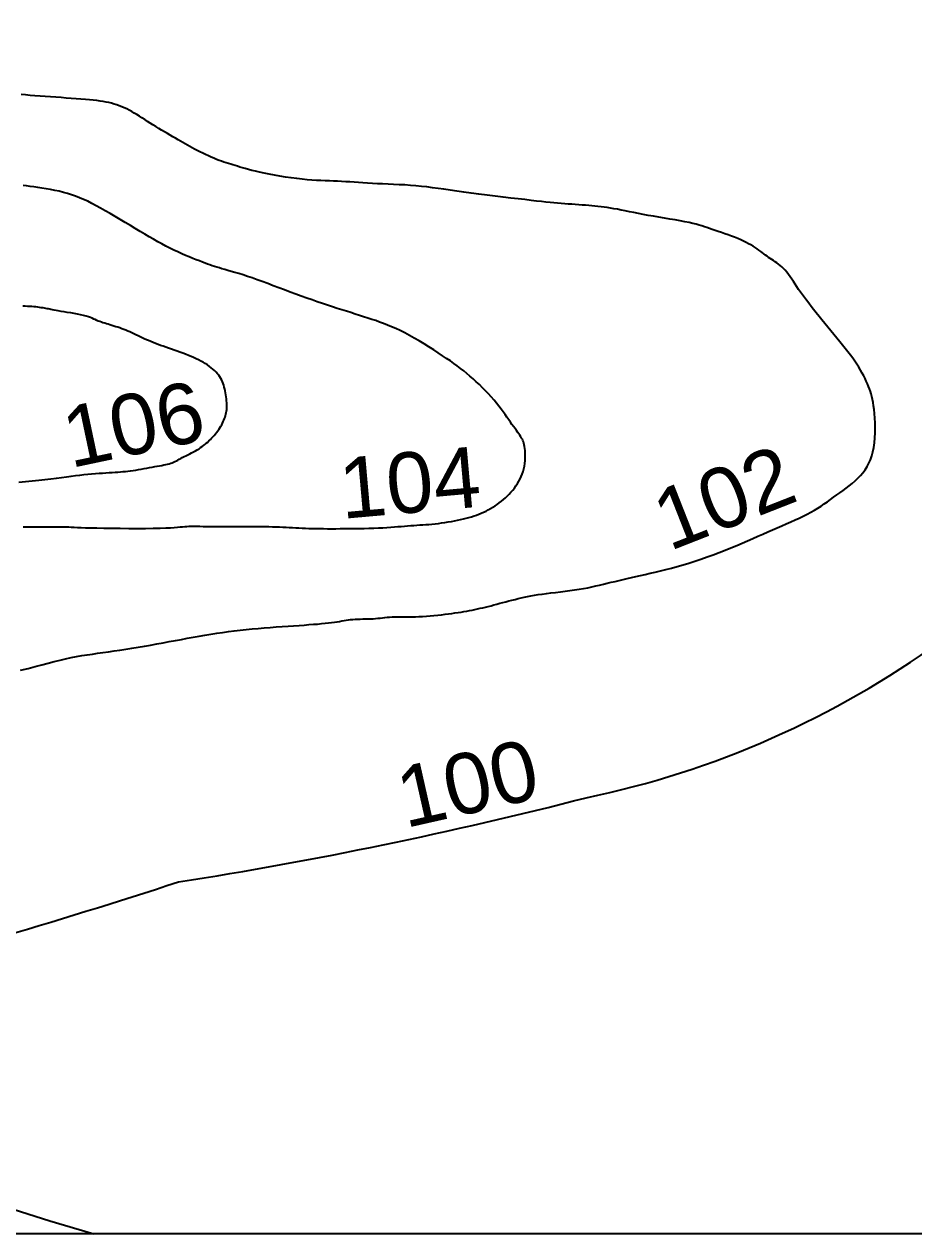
# Model space of a CAD drawing. Header units: millimetres. Extents: x 1542 to 2081, y 3896 to 4401.
# Drawn here: x 1746.4 to 1870.7, y 3895.8 to 4064.7 of the extents above; entities that cross this region are included whole.
import ezdxf

# ---------------------------------------------------------------- set-up
doc = ezdxf.new("R2010")
doc.units = ezdxf.units.MM
doc.styles.get("Standard").update_dxf_attribs({"font": 'arial.ttf'})

msp = doc.modelspace()

# ---------------------------------------------------------------- hatches: boundary and pattern name
h = msp.add_hatch()
h.set_pattern_fill('ANGLE', color=256, scale=2.346326, angle=45, style=0)
h.set_pattern_definition([(45, (1225.706, 3061.898), (-11.58884, 11.58884), [11.91934, -4.46975]), (135, (1225.706, 3061.898), (-11.58884, -11.58884), [11.91934, -4.46975])])
h.paths.add_polyline_path([(1794.44, 4379.83, -0.040356), (1693.8, 4370.17, 0.128716), (1615.81, 4351.61, 0.1728), (1577.28, 4306.39, 0.107248), (1550.97, 4109.78, -0.0141), (1553.17, 4040.29, 0.279212), (1657.74, 3895.78), (1756.1, 3895.78, -0.041783), (1692.25, 3920.11, -0.278954), (1593.21, 4039.08, 0.006976), (1590.43, 4113.05, -0.107921), (1614.09, 4292.44, -0.169399), (1634.94, 4317.2, -0.128644), (1693.59, 4330.8, 0.011402), (1723.97, 4331.91), (1722.94, 4344.14), (1743.74, 4345.89), (1744.78, 4333.48, 0.021898), (1802.62, 4341.3, 0.022463), (1855.21, 4356.72, 0.1186), (1926.58, 4401.1), (1860.63, 4401.1, -0.0272), (1842.45, 4393.96, -0.021929)])
h.paths.add_polyline_path([(1612.43, 4317.03), (1603.99, 4311.25), (1606.24, 4321.23), (1607.78, 4316.83)], flags=16)
h.paths.add_polyline_path([(1623.66, 3947.79), (1628.37, 3938.7), (1618.74, 3942.15), (1623.29, 3943.14)], flags=16)
h.paths.add_polyline_path([(1637.31, 3944.03), (1670.87, 3922.88), (1659.32, 3904.56), (1625.76, 3925.7)], flags=24)

# ---------------------------------------------------------------- linework, layer by layer
msp.add_lwpolyline([(1541.71, 4401.1), (2080.78, 4401.1), (2080.78, 3895.78), (1541.71, 3895.78)], close=True)
for points in [[(1693.59, 4330.8, 0.128644), (1634.94, 4317.2, 0.169399), (1614.09, 4292.44, 0.107921), (1590.43, 4113.05, -0.006976), (1593.21, 4039.08, 0.278954), (1692.25, 3920.11, 0.041783), (1756.1, 3895.78, 0.041783)], [(1646.15, 3945.9, 0.180187), (1715.78, 3929.57, 0.013915), (1767.95, 3944.93, 0.024381), (1824.87, 3956.68, 0.105832), (1874.39, 3978.54, -0.096022), (1929.42, 4002.55, 0.013555), (1992.82, 4016.46, 0.08117), (2045.34, 4038.8, -0.123479), (2080.11, 4055.63, -0.568456)]]:
    msp.add_lwpolyline(points, format="xyb")
for points in [[(1745.89, 3974.49), (1746.93, 3974.75), (1747.91, 3975.01), (1748.84, 3975.25), (1749.73, 3975.49), (1750.58, 3975.7), (1751.39, 3975.91), (1752.18, 3976.09), (1752.95, 3976.26), (1753.7, 3976.41), (1754.44, 3976.54), (1755.17, 3976.65), (1755.91, 3976.76), (1756.65, 3976.87), (1757.39, 3976.97), (1758.16, 3977.08), (1758.95, 3977.19), (1759.76, 3977.31), (1760.59, 3977.43), (1761.44, 3977.57), (1762.3, 3977.71), (1763.17, 3977.86), (1764.05, 3978.01), (1764.92, 3978.17), (1765.79, 3978.33), (1766.65, 3978.49), (1767.5, 3978.65), (1768.34, 3978.8), (1769.17, 3978.96), (1770, 3979.11), (1770.82, 3979.26), (1771.64, 3979.4), (1772.46, 3979.53), (1773.28, 3979.66), (1774.1, 3979.77), (1774.91, 3979.88), (1775.73, 3979.99), (1776.55, 3980.08), (1777.38, 3980.17), (1778.22, 3980.26), (1779.06, 3980.34), (1779.9, 3980.41), (1780.75, 3980.48), (1781.6, 3980.54), (1782.43, 3980.6), (1783.24, 3980.66), (1784.02, 3980.71), (1784.78, 3980.76), (1785.49, 3980.81), (1786.16, 3980.86), (1786.79, 3980.91), (1787.37, 3980.95), (1787.92, 3981), (1788.42, 3981.05), (1788.89, 3981.1), (1789.32, 3981.15), (1789.72, 3981.2), (1790.09, 3981.26), (1790.44, 3981.31), (1790.76, 3981.37), (1791.07, 3981.42), (1791.38, 3981.47), (1791.68, 3981.52), (1791.99, 3981.56), (1792.3, 3981.59), (1792.64, 3981.62), (1792.98, 3981.63), (1793.34, 3981.64), (1793.7, 3981.65), (1794.06, 3981.66), (1794.42, 3981.66), (1794.78, 3981.68), (1795.13, 3981.69), (1795.47, 3981.72), (1795.8, 3981.75), (1796.13, 3981.78), (1796.46, 3981.82), (1796.78, 3981.86), (1797.11, 3981.89), (1797.44, 3981.92), (1797.78, 3981.94), (1798.14, 3981.95), (1798.5, 3981.96), (1798.88, 3981.96), (1799.27, 3981.95), (1799.69, 3981.95), (1800.11, 3981.95), (1800.57, 3981.96), (1801.04, 3981.97), (1801.53, 3981.99), (1802.04, 3982.02), (1802.57, 3982.05), (1803.1, 3982.1), (1803.63, 3982.15), (1804.16, 3982.2), (1804.67, 3982.25), (1805.18, 3982.31), (1805.66, 3982.37), (1806.12, 3982.43), (1806.56, 3982.49), (1806.99, 3982.55), (1807.41, 3982.62), (1807.81, 3982.68), (1808.2, 3982.75), (1808.59, 3982.82), (1808.97, 3982.9), (1809.34, 3982.97), (1809.72, 3983.05), (1810.09, 3983.14), (1810.46, 3983.23), (1810.84, 3983.32), (1811.22, 3983.41), (1811.61, 3983.51), (1812.01, 3983.62), (1812.42, 3983.73), (1812.84, 3983.84), (1813.26, 3983.95), (1813.68, 3984.06), (1814.11, 3984.17), (1814.53, 3984.28), (1814.96, 3984.39), (1815.39, 3984.5), (1815.81, 3984.6), (1816.25, 3984.69), (1816.7, 3984.79), (1817.17, 3984.88), (1817.67, 3984.97), (1818.19, 3985.05), (1818.75, 3985.13), (1819.35, 3985.21), (1819.97, 3985.29), (1820.62, 3985.36), (1821.29, 3985.44), (1821.96, 3985.52), (1822.63, 3985.61), (1823.28, 3985.7), (1823.92, 3985.8), (1824.53, 3985.91), (1825.12, 3986.02), (1825.68, 3986.14), (1826.23, 3986.27), (1826.77, 3986.39), (1827.31, 3986.52), (1827.84, 3986.65), (1828.38, 3986.78), (1828.92, 3986.91), (1829.48, 3987.04), (1830.04, 3987.17), (1830.62, 3987.3), (1831.22, 3987.43), (1831.84, 3987.57), (1832.48, 3987.71), (1833.14, 3987.87), (1833.83, 3988.03), (1834.54, 3988.19), (1835.28, 3988.37), (1836.03, 3988.57), (1836.81, 3988.77), (1837.61, 3988.99), (1838.42, 3989.22), (1839.24, 3989.47), (1840.08, 3989.74), (1840.93, 3990.02), (1841.78, 3990.31), (1842.63, 3990.62), (1843.47, 3990.93), (1844.3, 3991.25), (1845.12, 3991.58), (1845.92, 3991.9), (1846.69, 3992.23), (1847.44, 3992.56), (1848.18, 3992.88), (1848.89, 3993.2), (1849.58, 3993.51), (1850.26, 3993.82), (1850.93, 3994.12), (1851.58, 3994.4), (1852.22, 3994.68), (1852.85, 3994.96), (1853.47, 3995.22), (1854.07, 3995.48), (1854.65, 3995.74), (1855.22, 3996.01), (1855.76, 3996.27), (1856.28, 3996.55), (1856.78, 3996.83), (1857.26, 3997.12), (1857.72, 3997.42), (1858.16, 3997.72), (1858.6, 3998.03), (1859.03, 3998.34), (1859.46, 3998.65), (1859.9, 3998.97), (1860.34, 3999.28), (1860.77, 3999.6), (1861.21, 3999.92), (1861.64, 4000.25), (1862.06, 4000.59), (1862.47, 4000.94), (1862.86, 4001.3), (1863.22, 4001.68), (1863.56, 4002.07), (1863.87, 4002.49), (1864.15, 4002.93), (1864.4, 4003.4), (1864.62, 4003.9), (1864.81, 4004.44), (1864.96, 4005.01), (1865.09, 4005.62), (1865.17, 4006.27), (1865.23, 4006.95), (1865.26, 4007.64), (1865.27, 4008.34), (1865.26, 4009.03), (1865.22, 4009.7), (1865.18, 4010.33), (1865.12, 4010.91), (1865.05, 4011.43), (1864.98, 4011.9), (1864.9, 4012.33), (1864.8, 4012.72), (1864.7, 4013.09), (1864.59, 4013.44), (1864.46, 4013.78), (1864.33, 4014.13), (1864.18, 4014.48), (1864.02, 4014.85), (1863.85, 4015.22), (1863.66, 4015.6), (1863.45, 4016), (1863.23, 4016.4), (1862.98, 4016.81), (1862.72, 4017.22), (1862.43, 4017.65), (1862.12, 4018.08), (1861.8, 4018.52), (1861.45, 4018.97), (1861.09, 4019.43), (1860.71, 4019.9), (1860.32, 4020.38), (1859.92, 4020.87), (1859.5, 4021.37), (1859.08, 4021.88), (1858.66, 4022.4), (1858.24, 4022.91), (1857.83, 4023.42), (1857.43, 4023.92), (1857.04, 4024.4), (1856.66, 4024.87), (1856.31, 4025.32), (1855.99, 4025.75), (1855.67, 4026.16), (1855.38, 4026.56), (1855.1, 4026.94), (1854.83, 4027.32), (1854.57, 4027.69), (1854.32, 4028.05), (1854.08, 4028.41), (1853.84, 4028.77), (1853.61, 4029.11), (1853.38, 4029.45), (1853.15, 4029.77), (1852.92, 4030.07), (1852.69, 4030.35), (1852.46, 4030.6), (1852.22, 4030.83), (1851.99, 4031.04), (1851.75, 4031.22), (1851.51, 4031.39), (1851.28, 4031.55), (1851.04, 4031.7), (1850.81, 4031.85), (1850.59, 4032), (1850.37, 4032.16), (1850.16, 4032.32), (1849.94, 4032.48), (1849.72, 4032.65), (1849.5, 4032.82), (1849.27, 4032.99), (1849.03, 4033.17), (1848.77, 4033.35), (1848.5, 4033.53), (1848.21, 4033.71), (1847.91, 4033.89), (1847.58, 4034.07), (1847.23, 4034.25), (1846.87, 4034.43), (1846.48, 4034.61), (1846.06, 4034.79), (1845.63, 4034.96), (1845.18, 4035.14), (1844.71, 4035.3), (1844.25, 4035.47), (1843.79, 4035.63), (1843.34, 4035.78), (1842.91, 4035.93), (1842.5, 4036.07), (1842.13, 4036.2), (1841.77, 4036.32), (1841.42, 4036.44), (1841.06, 4036.56), (1840.68, 4036.67), (1840.26, 4036.78), (1839.8, 4036.9), (1839.27, 4037.01), (1838.68, 4037.13), (1838.02, 4037.26), (1837.32, 4037.38), (1836.58, 4037.51), (1835.82, 4037.64), (1835.05, 4037.77), (1834.3, 4037.9), (1833.56, 4038.03), (1832.85, 4038.16), (1832.18, 4038.29), (1831.54, 4038.42), (1830.93, 4038.54), (1830.35, 4038.66), (1829.79, 4038.77), (1829.27, 4038.87), (1828.77, 4038.96), (1828.29, 4039.04), (1827.84, 4039.11), (1827.4, 4039.18), (1826.97, 4039.23), (1826.54, 4039.28), (1826.12, 4039.32), (1825.69, 4039.36), (1825.25, 4039.4), (1824.79, 4039.43), (1824.33, 4039.47), (1823.86, 4039.5), (1823.37, 4039.54), (1822.88, 4039.57), (1822.39, 4039.61), (1821.89, 4039.64), (1821.39, 4039.68), (1820.89, 4039.73), (1820.38, 4039.78), (1819.84, 4039.83), (1819.27, 4039.89), (1818.64, 4039.96), (1817.95, 4040.03), (1817.19, 4040.12), (1816.34, 4040.22), (1815.4, 4040.33), (1814.37, 4040.45), (1813.29, 4040.58), (1812.18, 4040.72), (1811.05, 4040.86), (1809.92, 4041), (1808.83, 4041.14), (1807.78, 4041.28), (1806.81, 4041.42), (1805.89, 4041.55), (1805.03, 4041.67), (1804.2, 4041.79), (1803.41, 4041.89), (1802.64, 4041.99), (1801.87, 4042.08), (1801.1, 4042.15), (1800.33, 4042.22), (1799.55, 4042.27), (1798.76, 4042.31), (1797.98, 4042.35), (1797.21, 4042.38), (1796.46, 4042.42), (1795.73, 4042.45), (1795.02, 4042.48), (1794.34, 4042.52), (1793.69, 4042.56), (1793.07, 4042.6), (1792.46, 4042.65), (1791.87, 4042.69), (1791.3, 4042.73), (1790.73, 4042.77), (1790.16, 4042.8), (1789.59, 4042.82), (1789.02, 4042.84), (1788.44, 4042.86), (1787.84, 4042.88), (1787.22, 4042.91), (1786.58, 4042.95), (1785.91, 4043.01), (1785.2, 4043.07), (1784.46, 4043.16), (1783.69, 4043.26), (1782.9, 4043.38), (1782.12, 4043.51), (1781.36, 4043.64), (1780.61, 4043.78), (1779.92, 4043.92), (1779.27, 4044.05), (1778.69, 4044.19), (1778.17, 4044.31), (1777.7, 4044.44), (1777.27, 4044.55), (1776.89, 4044.67), (1776.53, 4044.77), (1776.19, 4044.88), (1775.86, 4044.98), (1775.54, 4045.08), (1775.23, 4045.17), (1774.91, 4045.27), (1774.6, 4045.37), (1774.27, 4045.47), (1773.94, 4045.59), (1773.6, 4045.71), (1773.25, 4045.85), (1772.88, 4046), (1772.5, 4046.16), (1772.11, 4046.33), (1771.72, 4046.52), (1771.33, 4046.7), (1770.94, 4046.89), (1770.57, 4047.08), (1770.2, 4047.27), (1769.86, 4047.46), (1769.52, 4047.64), (1769.2, 4047.83), (1768.87, 4048.01), (1768.55, 4048.2), (1768.22, 4048.39), (1767.89, 4048.59), (1767.54, 4048.79), (1767.17, 4049.01), (1766.79, 4049.23), (1766.4, 4049.46), (1765.99, 4049.69), (1765.59, 4049.93), (1765.18, 4050.17), (1764.78, 4050.42), (1764.37, 4050.67), (1763.98, 4050.91), (1763.59, 4051.16), (1763.22, 4051.4), (1762.84, 4051.64), (1762.48, 4051.88), (1762.12, 4052.1), (1761.76, 4052.32), (1761.41, 4052.52), (1761.06, 4052.71), (1760.72, 4052.89), (1760.37, 4053.05), (1760.02, 4053.2), (1759.67, 4053.34), (1759.32, 4053.47), (1758.96, 4053.58), (1758.59, 4053.68), (1758.22, 4053.77), (1757.82, 4053.85), (1757.41, 4053.92), (1756.98, 4053.99), (1756.52, 4054.05), (1756.03, 4054.1), (1755.5, 4054.15), (1754.93, 4054.2), (1754.31, 4054.26), (1753.66, 4054.31), (1752.97, 4054.36), (1752.26, 4054.41), (1751.54, 4054.47), (1750.8, 4054.52), (1750.06, 4054.57), (1749.32, 4054.63), (1748.6, 4054.68), (1747.89, 4054.74), (1747.21, 4054.79), (1746.56, 4054.84), (1745.95, 4054.9)], [(1746.26, 3994.52), (1746.58, 3994.52), (1746.92, 3994.51), (1747.27, 3994.51), (1747.63, 3994.51), (1748, 3994.51), (1748.37, 3994.51), (1748.74, 3994.51), (1749.11, 3994.51), (1749.48, 3994.51), (1749.84, 3994.51), (1750.2, 3994.52), (1750.55, 3994.52), (1750.9, 3994.52), (1751.25, 3994.52), (1751.59, 3994.52), (1751.93, 3994.52), (1752.27, 3994.51), (1752.61, 3994.5), (1752.97, 3994.48), (1753.36, 3994.46), (1753.81, 3994.44), (1754.33, 3994.42), (1754.94, 3994.4), (1755.67, 3994.38), (1756.52, 3994.36), (1757.51, 3994.34), (1758.61, 3994.33), (1759.78, 3994.32), (1760.99, 3994.31), (1762.18, 3994.31), (1763.34, 3994.31), (1764.41, 3994.32), (1765.36, 3994.34), (1766.15, 3994.36), (1766.81, 3994.39), (1767.36, 3994.43), (1767.81, 3994.47), (1768.18, 3994.5), (1768.51, 3994.54), (1768.81, 3994.57), (1769.1, 3994.59), (1769.4, 3994.6), (1769.72, 3994.61), (1770.08, 3994.61), (1770.47, 3994.61), (1770.9, 3994.6), (1771.39, 3994.59), (1771.93, 3994.58), (1772.55, 3994.58), (1773.23, 3994.58), (1773.98, 3994.58), (1774.76, 3994.58), (1775.56, 3994.58), (1776.38, 3994.58), (1777.18, 3994.58), (1777.95, 3994.58), (1778.68, 3994.58), (1779.35, 3994.58), (1779.97, 3994.57), (1780.54, 3994.56), (1781.07, 3994.54), (1781.57, 3994.52), (1782.05, 3994.51), (1782.51, 3994.49), (1782.96, 3994.46), (1783.41, 3994.44), (1783.86, 3994.42), (1784.31, 3994.39), (1784.76, 3994.37), (1785.22, 3994.35), (1785.69, 3994.33), (1786.17, 3994.31), (1786.66, 3994.29), (1787.16, 3994.28), (1787.67, 3994.27), (1788.2, 3994.27), (1788.75, 3994.26), (1789.31, 3994.26), (1789.9, 3994.26), (1790.51, 3994.27), (1791.15, 3994.27), (1791.81, 3994.28), (1792.49, 3994.28), (1793.17, 3994.29), (1793.86, 3994.31), (1794.55, 3994.32), (1795.22, 3994.34), (1795.86, 3994.37), (1796.48, 3994.39), (1797.06, 3994.43), (1797.6, 3994.47), (1798.11, 3994.5), (1798.6, 3994.55), (1799.06, 3994.59), (1799.51, 3994.63), (1799.95, 3994.66), (1800.38, 3994.7), (1800.8, 3994.73), (1801.22, 3994.75), (1801.64, 3994.78), (1802.06, 3994.8), (1802.49, 3994.83), (1802.92, 3994.86), (1803.35, 3994.9), (1803.79, 3994.94), (1804.24, 3995), (1804.7, 3995.06), (1805.15, 3995.13), (1805.61, 3995.21), (1806.06, 3995.29), (1806.5, 3995.37), (1806.94, 3995.46), (1807.35, 3995.55), (1807.76, 3995.64), (1808.14, 3995.73), (1808.52, 3995.83), (1808.88, 3995.93), (1809.23, 3996.04), (1809.57, 3996.15), (1809.91, 3996.28), (1810.24, 3996.41), (1810.57, 3996.56), (1810.9, 3996.71), (1811.22, 3996.88), (1811.54, 3997.06), (1811.85, 3997.25), (1812.16, 3997.44), (1812.47, 3997.65), (1812.76, 3997.87), (1813.06, 3998.1), (1813.34, 3998.33), (1813.62, 3998.58), (1813.88, 3998.83), (1814.14, 3999.09), (1814.39, 3999.37), (1814.63, 3999.65), (1814.86, 3999.94), (1815.08, 4000.24), (1815.29, 4000.56), (1815.48, 4000.88), (1815.66, 4001.21), (1815.82, 4001.55), (1815.96, 4001.9), (1816.08, 4002.26), (1816.18, 4002.63), (1816.26, 4003.01), (1816.32, 4003.39), (1816.35, 4003.77), (1816.37, 4004.15), (1816.38, 4004.51), (1816.37, 4004.86), (1816.36, 4005.18), (1816.33, 4005.48), (1816.29, 4005.74), (1816.25, 4005.98), (1816.2, 4006.19), (1816.14, 4006.38), (1816.06, 4006.57), (1815.98, 4006.75), (1815.88, 4006.93), (1815.76, 4007.11), (1815.63, 4007.31), (1815.48, 4007.52), (1815.31, 4007.75), (1815.14, 4007.99), (1814.95, 4008.24), (1814.74, 4008.52), (1814.53, 4008.81), (1814.31, 4009.13), (1814.07, 4009.46), (1813.83, 4009.82), (1813.57, 4010.19), (1813.3, 4010.58), (1813.01, 4010.98), (1812.7, 4011.39), (1812.37, 4011.81), (1812.02, 4012.23), (1811.64, 4012.66), (1811.25, 4013.1), (1810.84, 4013.53), (1810.41, 4013.96), (1809.97, 4014.38), (1809.53, 4014.79), (1809.09, 4015.19), (1808.65, 4015.57), (1808.22, 4015.94), (1807.79, 4016.3), (1807.35, 4016.64), (1806.89, 4016.99), (1806.42, 4017.33), (1805.93, 4017.69), (1805.4, 4018.05), (1804.84, 4018.43), (1804.23, 4018.83), (1803.59, 4019.24), (1802.93, 4019.66), (1802.24, 4020.08), (1801.56, 4020.49), (1800.87, 4020.89), (1800.19, 4021.27), (1799.54, 4021.61), (1798.91, 4021.93), (1798.31, 4022.21), (1797.72, 4022.47), (1797.15, 4022.71), (1796.59, 4022.92), (1796.04, 4023.13), (1795.49, 4023.32), (1794.93, 4023.5), (1794.37, 4023.69), (1793.8, 4023.87), (1793.22, 4024.06), (1792.62, 4024.25), (1792.02, 4024.44), (1791.4, 4024.63), (1790.76, 4024.83), (1790.11, 4025.04), (1789.44, 4025.26), (1788.75, 4025.48), (1788.05, 4025.72), (1787.33, 4025.96), (1786.6, 4026.21), (1785.85, 4026.47), (1785.09, 4026.74), (1784.31, 4027.02), (1783.53, 4027.31), (1782.74, 4027.61), (1781.95, 4027.91), (1781.17, 4028.2), (1780.4, 4028.49), (1779.65, 4028.77), (1778.92, 4029.03), (1778.23, 4029.28), (1777.57, 4029.5), (1776.96, 4029.7), (1776.38, 4029.89), (1775.83, 4030.05), (1775.32, 4030.2), (1774.85, 4030.34), (1774.41, 4030.47), (1774.01, 4030.58), (1773.65, 4030.69), (1773.3, 4030.8), (1772.98, 4030.9), (1772.66, 4031), (1772.34, 4031.11), (1772.01, 4031.23), (1771.66, 4031.36), (1771.28, 4031.5), (1770.86, 4031.66), (1770.42, 4031.83), (1769.94, 4032.02), (1769.44, 4032.22), (1768.92, 4032.44), (1768.39, 4032.67), (1767.85, 4032.92), (1767.3, 4033.18), (1766.75, 4033.45), (1766.19, 4033.73), (1765.63, 4034.03), (1765.05, 4034.35), (1764.46, 4034.68), (1763.86, 4035.02), (1763.23, 4035.39), (1762.59, 4035.77), (1761.91, 4036.17), (1761.22, 4036.59), (1760.51, 4037.02), (1759.8, 4037.44), (1759.1, 4037.86), (1758.4, 4038.27), (1757.72, 4038.67), (1757.06, 4039.04), (1756.44, 4039.38), (1755.84, 4039.7), (1755.26, 4039.99), (1754.69, 4040.25), (1754.13, 4040.49), (1753.57, 4040.71), (1753.01, 4040.91), (1752.44, 4041.08), (1751.86, 4041.24), (1751.26, 4041.39), (1750.66, 4041.52), (1750.05, 4041.63), (1749.45, 4041.74), (1748.87, 4041.83), (1748.3, 4041.91), (1747.74, 4041.99), (1747.22, 4042.06), (1746.72, 4042.13), (1746.24, 4042.19)], [(1745.64, 4000.78), (1746.57, 4000.86), (1747.5, 4000.95), (1748.42, 4001.04), (1749.29, 4001.14), (1750.11, 4001.23), (1750.88, 4001.33), (1751.61, 4001.42), (1752.29, 4001.51), (1752.93, 4001.6), (1753.55, 4001.68), (1754.14, 4001.76), (1754.71, 4001.82), (1755.27, 4001.88), (1755.81, 4001.93), (1756.34, 4001.97), (1756.85, 4002), (1757.34, 4002.03), (1757.81, 4002.06), (1758.26, 4002.09), (1758.68, 4002.11), (1759.08, 4002.14), (1759.46, 4002.16), (1759.82, 4002.19), (1760.17, 4002.23), (1760.52, 4002.26), (1760.87, 4002.3), (1761.22, 4002.35), (1761.59, 4002.4), (1761.96, 4002.46), (1762.35, 4002.53), (1762.74, 4002.59), (1763.13, 4002.66), (1763.53, 4002.74), (1763.91, 4002.81), (1764.28, 4002.87), (1764.64, 4002.94), (1764.98, 4003), (1765.3, 4003.05), (1765.6, 4003.1), (1765.88, 4003.16), (1766.15, 4003.21), (1766.4, 4003.27), (1766.63, 4003.33), (1766.85, 4003.4), (1767.06, 4003.47), (1767.26, 4003.56), (1767.45, 4003.65), (1767.64, 4003.75), (1767.84, 4003.85), (1768.04, 4003.97), (1768.25, 4004.08), (1768.47, 4004.21), (1768.72, 4004.33), (1768.97, 4004.46), (1769.24, 4004.6), (1769.51, 4004.74), (1769.78, 4004.88), (1770.05, 4005.02), (1770.32, 4005.16), (1770.57, 4005.3), (1770.81, 4005.44), (1771.03, 4005.59), (1771.24, 4005.73), (1771.45, 4005.88), (1771.64, 4006.03), (1771.83, 4006.19), (1772.02, 4006.35), (1772.2, 4006.52), (1772.39, 4006.7), (1772.57, 4006.89), (1772.75, 4007.08), (1772.93, 4007.28), (1773.1, 4007.49), (1773.26, 4007.7), (1773.42, 4007.91), (1773.58, 4008.13), (1773.72, 4008.35), (1773.85, 4008.57), (1773.98, 4008.78), (1774.09, 4009), (1774.2, 4009.22), (1774.29, 4009.43), (1774.38, 4009.65), (1774.45, 4009.86), (1774.52, 4010.07), (1774.57, 4010.27), (1774.62, 4010.48), (1774.65, 4010.69), (1774.68, 4010.9), (1774.69, 4011.12), (1774.7, 4011.35), (1774.7, 4011.59), (1774.69, 4011.85), (1774.67, 4012.11), (1774.64, 4012.38), (1774.61, 4012.66), (1774.57, 4012.94), (1774.52, 4013.22), (1774.47, 4013.5), (1774.41, 4013.77), (1774.34, 4014.03), (1774.26, 4014.29), (1774.18, 4014.53), (1774.08, 4014.78), (1773.98, 4015.01), (1773.85, 4015.24), (1773.71, 4015.47), (1773.56, 4015.69), (1773.38, 4015.91), (1773.19, 4016.13), (1772.98, 4016.34), (1772.76, 4016.55), (1772.51, 4016.75), (1772.25, 4016.94), (1771.98, 4017.14), (1771.69, 4017.32), (1771.39, 4017.5), (1771.07, 4017.67), (1770.75, 4017.84), (1770.41, 4018), (1770.05, 4018.16), (1769.69, 4018.32), (1769.32, 4018.47), (1768.94, 4018.62), (1768.55, 4018.76), (1768.15, 4018.91), (1767.75, 4019.05), (1767.35, 4019.19), (1766.95, 4019.33), (1766.55, 4019.47), (1766.17, 4019.6), (1765.79, 4019.74), (1765.43, 4019.87), (1765.08, 4020), (1764.74, 4020.13), (1764.41, 4020.26), (1764.08, 4020.4), (1763.77, 4020.53), (1763.46, 4020.66), (1763.16, 4020.8), (1762.87, 4020.93), (1762.58, 4021.07), (1762.29, 4021.21), (1762, 4021.35), (1761.72, 4021.48), (1761.44, 4021.61), (1761.15, 4021.74), (1760.87, 4021.86), (1760.59, 4021.98), (1760.3, 4022.09), (1760.02, 4022.2), (1759.73, 4022.3), (1759.45, 4022.39), (1759.17, 4022.48), (1758.9, 4022.57), (1758.63, 4022.65), (1758.37, 4022.73), (1758.12, 4022.81), (1757.87, 4022.88), (1757.63, 4022.96), (1757.39, 4023.03), (1757.17, 4023.11), (1756.95, 4023.19), (1756.74, 4023.27), (1756.53, 4023.36), (1756.32, 4023.46), (1756.11, 4023.55), (1755.88, 4023.65), (1755.63, 4023.75), (1755.35, 4023.85), (1755.04, 4023.94), (1754.68, 4024.04), (1754.27, 4024.13), (1753.83, 4024.22), (1753.36, 4024.31), (1752.88, 4024.39), (1752.41, 4024.47), (1751.95, 4024.54), (1751.53, 4024.61), (1751.15, 4024.67), (1750.83, 4024.73), (1750.56, 4024.78), (1750.33, 4024.83), (1750.13, 4024.87), (1749.95, 4024.91), (1749.78, 4024.95), (1749.61, 4024.99), (1749.43, 4025.02), (1749.23, 4025.06), (1749.02, 4025.1), (1748.78, 4025.13), (1748.54, 4025.17), (1748.28, 4025.2), (1748.01, 4025.23), (1747.73, 4025.26), (1747.44, 4025.29), (1747.15, 4025.31), (1746.84, 4025.32), (1746.53, 4025.34), (1746.2, 4025.36)]]:
    msp.add_lwpolyline(points)

# ---------------------------------------------------------------- texts
at = {"char_height": 8.4671, "width": 124.26, "attachment_point": 1}
for s, insert, rotation in [('{\\fArial|b0|i0|c0|p34;106}', (1751.1, 4010.99), 11.9271), ('{\\fArial|b0|i0|c0|p34;104}', (1790.03, 4004.06), 5.0686), ('{\\fArial|b0|i0|c0|p34;102}', (1833.4, 3998.96), 21.4568), ('{\\fArial|b0|i0|c0|p34;100}', (1797.74, 3960.68), 12.7272)]:
    msp.add_mtext(s, dxfattribs=dict(at, insert=insert, rotation=rotation))

doc.saveas('drawing.dxf')
